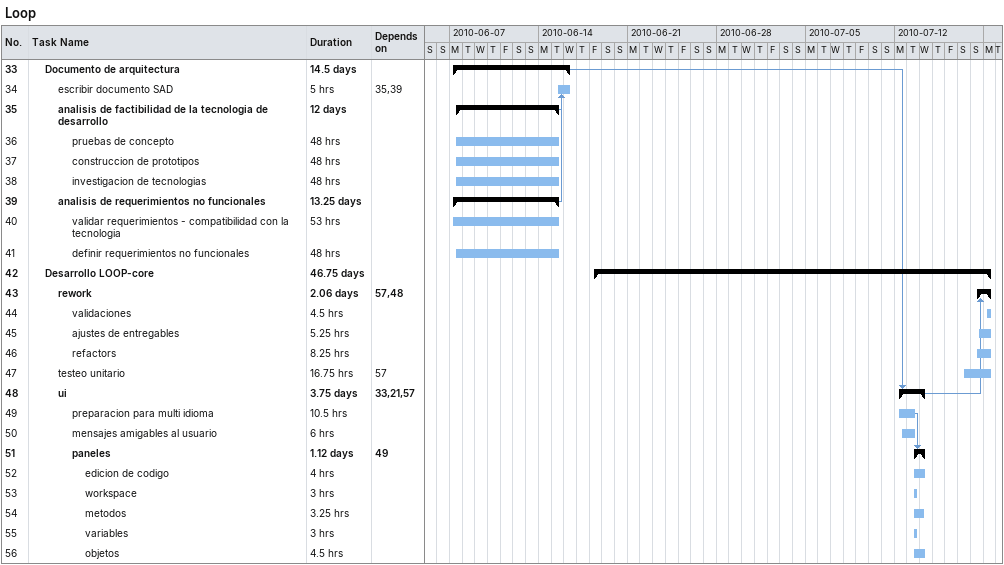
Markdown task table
Loop

| ID | Level | Task | Duration | Start | Finish | Predecessors |
|---|---|---|---|---|---|---|
| 33 | 2 | **Documento de arquitectura** | 14.5d | 2010-06-07 | 2010-06-16 |  |
| 34 | 3 | escribir documento SAD | 5h | 2010-06-15 | 2010-06-16 | 35, 39 |
| 35 | 3 | **analisis de factibilidad de la tecnologia de desarrollo** | 12d | 2010-06-07 | 2010-06-15 |  |
| 36 | 4 | pruebas de concepto | 48h | 2010-06-07 | 2010-06-15 |  |
| 37 | 4 | construccion de prototipos | 48h | 2010-06-07 | 2010-06-15 |  |
| 38 | 4 | investigacion de tecnologias | 48h | 2010-06-07 | 2010-06-15 |  |
| 39 | 3 | **analisis de requerimientos no funcionales** | 13.25d | 2010-06-07 | 2010-06-15 |  |
| 40 | 4 | validar requerimientos - compatibilidad con la tecnologia | 53h | 2010-06-07 | 2010-06-15 |  |
| 41 | 4 | definir requerimientos no funcionales | 48h | 2010-06-07 | 2010-06-15 |  |
| 42 | 2 | **Desarrollo LOOP-core** | 46.75d | 2010-06-18 | 2010-07-19 |  |
| 43 | 3 | **rework** | 2.06d | 2010-07-18 | 2010-07-19 | 57, 48 |
| 44 | 4 | validaciones | 4.5h | 2010-07-19 | 2010-07-19 |  |
| 45 | 4 | ajustes de entregables | 5.25h | 2010-07-18 | 2010-07-19 |  |
| 46 | 4 | refactors | 8.25h | 2010-07-18 | 2010-07-19 |  |
| 47 | 3 | testeo unitario | 16.75h | 2010-07-17 | 2010-07-19 | 57 |
| 48 | 3 | **ui** | 3.75d | 2010-07-12 | 2010-07-14 | 33, 21, 57 |
| 49 | 4 | preparacion para multi idioma | 10.5h | 2010-07-12 | 2010-07-13 |  |
| 50 | 4 | mensajes amigables al usuario | 6h | 2010-07-12 | 2010-07-13 |  |
| 51 | 4 | **paneles** | 1.12d | 2010-07-13 | 2010-07-14 | 49 |
| 52 | 5 | edicion de codigo | 4h | 2010-07-13 | 2010-07-14 |  |
| 53 | 5 | workspace | 3h | 2010-07-13 | 2010-07-13 |  |
| 54 | 5 | metodos | 3.25h | 2010-07-13 | 2010-07-14 |  |
| 55 | 5 | variables | 3h | 2010-07-13 | 2010-07-13 |  |
| 56 | 5 | objetos | 4.5h | 2010-07-13 | 2010-07-14 |  |
